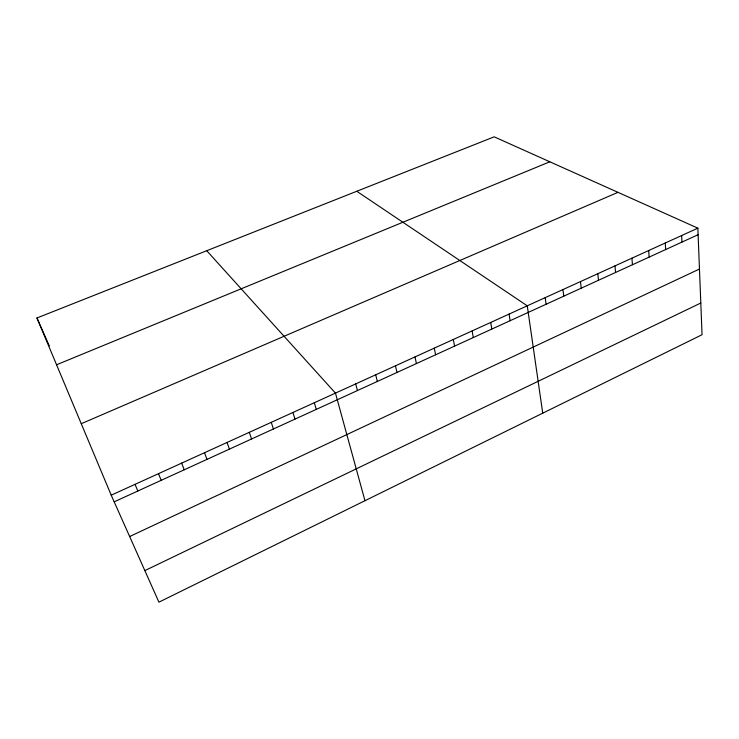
<?xml version="1.0" encoding="UTF-8"?>
<svg xmlns="http://www.w3.org/2000/svg" width="739" height="739" viewBox="0 0 739 739"><rect width="100%" height="100%" fill="white"/><g stroke="black" fill="none" stroke-linecap="round" stroke-linejoin="round"><path stroke-width="1.11" d="M144.853 570.61L700.803 303.018M129.658 536.532L699.464 269.042M114.185 501.827L698.115 234.706M111.219 495.185L697.856 228.166L702.05 334.721L158.922 602.165L111.219 495.185L36.95 317.982L494.179 136.835L697.856 228.166M81.262 423.706L617.97 192.343M56.561 364.77L549.825 161.795M356.789 191.272L527.258 305.817L542.731 413.175M206.735 250.715L335.46 393.12L364.964 500.709M36.95 317.982L39.352 323.414M39.804 324.43L49.31 345.87M135.015 484.35L137.851 491.001M158.488 473.671L161.204 480.322M181.646 463.122L184.242 469.782M204.5 452.721L206.975 459.381M227.049 442.458L229.404 449.118M249.302 432.333L251.546 438.994M271.259 422.338L273.402 428.989M292.94 412.473L294.972 419.124M314.334 402.727L316.264 409.388M355.708 383.901L357.436 390.552M375.708 374.802L377.333 381.444M395.457 365.805L397 372.456M414.967 356.928L416.426 363.57M434.246 348.152L435.613 354.785M453.293 339.478L454.577 346.12M472.119 330.915L473.311 337.547M490.714 322.453L491.823 329.077M509.097 314.084L510.122 320.708M545.206 297.651L546.084 304.256M562.952 289.568L563.755 296.173M580.494 281.587L581.224 288.182M597.833 273.689L598.488 280.284M614.977 265.892L615.569 272.469M631.928 258.179L632.445 264.747M648.685 250.549L649.138 257.117M665.257 243.002L665.645 249.56M681.644 235.547L681.968 242.096"/></g></svg>
